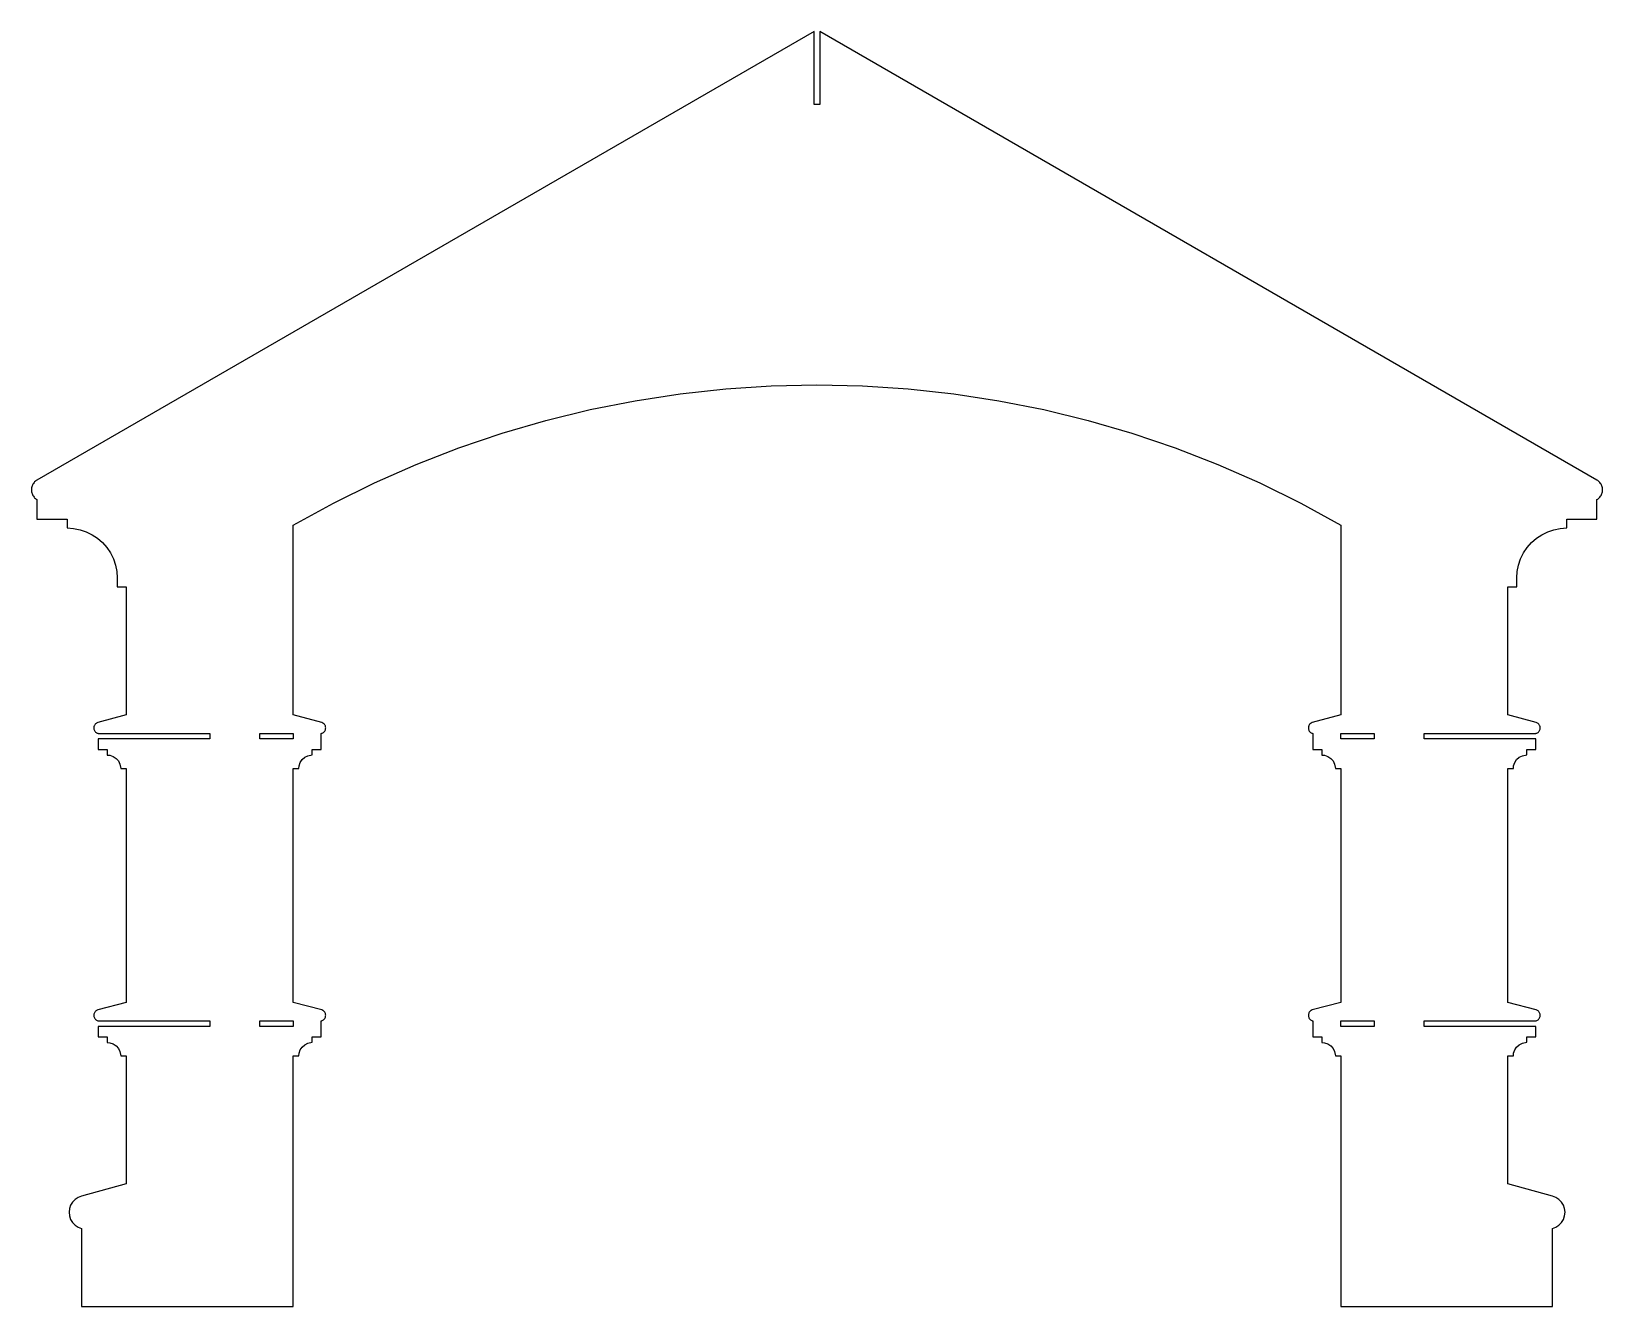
# Model space of a CAD drawing. Header units: millimetres. Extents: x 61617 to 63027, y 36136 to 37280.
import ezdxf

# ---------------------------------------------------------------- set-up
doc = ezdxf.new("R2010")
doc.units = ezdxf.units.MM
doc.layers.add('Layer3', color=31, linetype='Continuous')

msp = doc.modelspace()

# ---------------------------------------------------------------- linework, layer by layer
at = {"layer": 'Layer3'}
for points in [[(62324.1, 37280.3), (62324.1, 37214.6), (62319.1, 37214.6), (62319.1, 37280.3), (61621.6, 36877.6), (61620.9, 36877.1), (61620.2, 36876.5), (61619.5, 36875.9), (61619, 36875.3), (61618.4, 36874.6), (61618, 36873.8), (61617.6, 36873.1), (61617.2, 36872.3), (61617, 36871.4), (61616.8, 36870.6), (61616.7, 36869.7), (61616.6, 36868.8), (61616.7, 36867.9), (61616.8, 36867.1), (61617, 36866.2), (61617.2, 36865.4), (61617.6, 36864.6), (61618, 36863.8), (61618.4, 36863), (61619, 36862.3), (61619.5, 36861.7), (61620.2, 36861.1), (61620.9, 36860.5), (61621.6, 36860.1), (61621.6, 36842.6), (61648.6, 36842.6), (61648.6, 36834.6), (61654.5, 36834.2), (61660.3, 36833), (61665.8, 36831.1), (61671.1, 36828.5), (61676, 36825.3), (61680.4, 36821.4), (61684.3, 36817), (61687.6, 36812.1), (61690.2, 36806.8), (61692.1, 36801.2), (61693.2, 36795.4), (61693.6, 36789.7), (61693.6, 36781.7), (61701.6, 36781.7), (61701.6, 36666.7), (61676.1, 36659.9), (61675.1, 36659.4), (61674.6, 36659.1), (61674.1, 36658.7), (61673.7, 36658.3), (61673.4, 36657.8), (61673.1, 36657.3), (61672.9, 36656.8), (61672.7, 36656.2), (61672.6, 36655.7), (61672.6, 36655.1), (61672.6, 36654.5), (61672.7, 36653.9), (61672.9, 36653.4), (61673.1, 36652.8), (61673.4, 36652.3), (61673.7, 36651.9), (61674.1, 36651.4), (61674.6, 36651.1), (61675.1, 36650.7), (61675.6, 36650.5), (61676.1, 36650.3), (61676.6, 36650.2), (61776.6, 36650.2), (61776.6, 36645.2), (61676.6, 36645.2), (61676.6, 36635.7), (61684.6, 36635.7), (61684.6, 36630.7), (61687, 36630.5), (61690, 36629.5), (61692.6, 36627.7), (61694.7, 36625.4), (61696.1, 36622.5), (61696.8, 36618.7), (61701.6, 36618.7), (61701.6, 36408.7), (61676.1, 36401.9), (61675.1, 36401.4), (61674.6, 36401.1), (61674.1, 36400.7), (61673.7, 36400.3), (61673.4, 36399.8), (61673.1, 36399.3), (61672.9, 36398.8), (61672.7, 36398.2), (61672.6, 36397.7), (61672.6, 36397.1), (61672.6, 36396.5), (61672.7, 36395.9), (61672.9, 36395.4), (61673.1, 36394.8), (61673.4, 36394.3), (61673.7, 36393.9), (61674.1, 36393.4), (61674.6, 36393.1), (61675.1, 36392.7), (61675.6, 36392.5), (61676.1, 36392.3), (61676.6, 36392.2), (61776.6, 36392.2), (61776.6, 36387.2), (61676.6, 36387.2), (61676.6, 36377.7), (61684.6, 36377.7), (61684.6, 36372.7), (61687, 36372.5), (61690, 36371.5), (61692.6, 36369.7), (61694.7, 36367.4), (61696.1, 36364.5), (61696.8, 36360.7), (61701.6, 36360.7), (61701.6, 36245.7), (61661.6, 36234.9), (61658.5, 36233.7), (61655.8, 36231.9), (61653.5, 36229.5), (61651.8, 36226.7), (61650.7, 36223.6), (61650.4, 36220.3), (61650.7, 36217), (61651.8, 36213.9), (61653.5, 36211.1), (61655.8, 36208.7), (61658.5, 36206.9), (61661.6, 36205.7), (61661.6, 36135.7), (61851.6, 36135.7), (61851.6, 36360.7), (61856.6, 36360.7), (61856.8, 36363), (61857.8, 36366), (61859.5, 36368.6), (61861.9, 36370.7), (61864.7, 36372.1), (61868.6, 36372.9), (61868.6, 36377.7), (61876.6, 36377.7), (61876.6, 36392.2), (61877.1, 36392.3), (61877.6, 36392.5), (61878.2, 36392.7), (61878.7, 36393.1), (61879.1, 36393.4), (61879.5, 36393.9), (61879.8, 36394.3), (61880.1, 36394.8), (61880.4, 36395.4), (61880.5, 36395.9), (61880.6, 36396.5), (61880.7, 36397.1), (61880.6, 36397.7), (61880.5, 36398.2), (61880.4, 36398.8), (61880.1, 36399.3), (61879.8, 36399.8), (61879.5, 36400.3), (61879.1, 36400.7), (61878.7, 36401.1), (61878.2, 36401.4), (61877.1, 36401.9), (61851.6, 36408.7), (61851.6, 36618.7), (61856.6, 36618.7), (61856.8, 36621), (61857.8, 36624), (61859.5, 36626.6), (61861.9, 36628.7), (61864.7, 36630.1), (61868.6, 36630.9), (61868.6, 36635.7), (61876.6, 36635.7), (61876.6, 36650.2), (61877.1, 36650.3), (61877.6, 36650.5), (61878.2, 36650.7), (61878.7, 36651.1), (61879.1, 36651.4), (61879.5, 36651.9), (61879.8, 36652.3), (61880.1, 36652.8), (61880.4, 36653.4), (61880.5, 36653.9), (61880.6, 36654.5), (61880.7, 36655.1), (61880.6, 36655.7), (61880.5, 36656.2), (61880.4, 36656.8), (61880.1, 36657.3), (61879.8, 36657.8), (61879.5, 36658.3), (61879.1, 36658.7), (61878.7, 36659.1), (61878.2, 36659.4), (61877.1, 36659.9), (61851.6, 36666.7), (61851.6, 36837.1), (61887.6, 36856.9), (61924.4, 36875), (61961.9, 36891.5), (62000.1, 36906.4), (62039, 36919.6), (62078.3, 36931.1), (62118.2, 36940.8), (62158.4, 36948.8), (62198.9, 36955), (62239.7, 36959.5), (62280.6, 36962.2), (62321.6, 36963.1), (62362.6, 36962.2), (62403.5, 36959.5), (62444.3, 36955), (62484.8, 36948.8), (62525.1, 36940.8), (62564.9, 36931.1), (62604.3, 36919.6), (62643.1, 36906.4), (62681.3, 36891.5), (62718.9, 36875), (62755.7, 36856.9), (62791.6, 36837.1), (62791.6, 36666.7), (62766.1, 36659.9), (62765.1, 36659.4), (62764.6, 36659.1), (62764.1, 36658.7), (62763.7, 36658.3), (62763.4, 36657.8), (62763.1, 36657.3), (62762.9, 36656.8), (62762.7, 36656.2), (62762.6, 36655.7), (62762.6, 36655.1), (62762.6, 36654.5), (62762.7, 36653.9), (62762.9, 36653.4), (62763.1, 36652.8), (62763.4, 36652.3), (62763.7, 36651.9), (62764.1, 36651.4), (62764.6, 36651.1), (62765.1, 36650.7), (62765.6, 36650.5), (62766.1, 36650.3), (62766.6, 36650.2), (62766.6, 36635.7), (62774.6, 36635.7), (62774.6, 36630.7), (62777, 36630.5), (62780, 36629.5), (62782.6, 36627.7), (62784.7, 36625.4), (62786.1, 36622.5), (62786.8, 36618.7), (62791.6, 36618.7), (62791.6, 36408.7), (62766.1, 36401.9), (62765.1, 36401.4), (62764.6, 36401.1), (62764.1, 36400.7), (62763.7, 36400.3), (62763.4, 36399.8), (62763.1, 36399.3), (62762.9, 36398.8), (62762.7, 36398.2), (62762.6, 36397.7), (62762.6, 36397.1), (62762.6, 36396.5), (62762.7, 36395.9), (62762.9, 36395.4), (62763.1, 36394.8), (62763.4, 36394.3), (62763.7, 36393.9), (62764.1, 36393.4), (62764.6, 36393.1), (62765.1, 36392.7), (62765.6, 36392.5), (62766.1, 36392.3), (62766.6, 36392.2), (62766.6, 36377.7), (62774.6, 36377.7), (62774.6, 36372.7), (62777, 36372.5), (62780, 36371.5), (62782.6, 36369.7), (62784.7, 36367.4), (62786.1, 36364.5), (62786.8, 36360.7), (62791.6, 36360.7), (62791.6, 36135.7), (62981.6, 36135.7), (62981.6, 36205.7), (62984.7, 36206.9), (62987.4, 36208.7), (62989.7, 36211.1), (62991.4, 36213.9), (62992.5, 36217), (62992.9, 36220.3), (62992.5, 36223.6), (62991.4, 36226.7), (62989.7, 36229.5), (62987.4, 36231.9), (62984.7, 36233.7), (62981.6, 36234.9), (62941.6, 36245.7), (62941.6, 36360.7), (62946.6, 36360.7), (62946.8, 36363), (62947.8, 36366), (62949.5, 36368.6), (62951.9, 36370.7), (62954.7, 36372.1), (62958.6, 36372.9), (62958.6, 36377.7), (62966.6, 36377.7), (62966.6, 36387.2), (62866.6, 36387.2), (62866.6, 36392.2), (62966.6, 36392.2), (62967.1, 36392.3), (62967.6, 36392.5), (62968.2, 36392.7), (62968.7, 36393.1), (62969.1, 36393.4), (62969.5, 36393.9), (62969.8, 36394.3), (62970.1, 36394.8), (62970.4, 36395.4), (62970.5, 36395.9), (62970.6, 36396.5), (62970.7, 36397.1), (62970.6, 36397.7), (62970.5, 36398.2), (62970.4, 36398.8), (62970.1, 36399.3), (62969.8, 36399.8), (62969.5, 36400.3), (62969.1, 36400.7), (62968.7, 36401.1), (62968.2, 36401.4), (62967.1, 36401.9), (62941.6, 36408.7), (62941.6, 36618.7), (62946.6, 36618.7), (62946.8, 36621), (62947.8, 36624), (62949.5, 36626.6), (62951.9, 36628.7), (62954.7, 36630.1), (62958.6, 36630.9), (62958.6, 36635.7), (62966.6, 36635.7), (62966.6, 36645.2), (62866.6, 36645.2), (62866.6, 36650.2), (62966.6, 36650.2), (62967.1, 36650.3), (62967.6, 36650.5), (62968.2, 36650.7), (62968.7, 36651.1), (62969.1, 36651.4), (62969.5, 36651.9), (62969.8, 36652.3), (62970.1, 36652.8), (62970.4, 36653.4), (62970.5, 36653.9), (62970.6, 36654.5), (62970.7, 36655.1), (62970.6, 36655.7), (62970.5, 36656.2), (62970.4, 36656.8), (62970.1, 36657.3), (62969.8, 36657.8), (62969.5, 36658.3), (62969.1, 36658.7), (62968.7, 36659.1), (62968.2, 36659.4), (62967.1, 36659.9), (62941.6, 36666.7), (62941.6, 36781.7), (62949.6, 36781.7), (62949.6, 36789.6), (62949.6, 36789.7), (62950, 36795.4), (62951.2, 36801.2), (62953, 36806.8), (62955.6, 36812.1), (62958.9, 36817), (62962.8, 36821.4), (62967.2, 36825.3), (62972.1, 36828.5), (62977.4, 36831.1), (62983, 36833), (62988.6, 36834.2), (62988.7, 36834.2), (62994.6, 36834.6), (62994.6, 36842.6), (63021.6, 36842.6), (63021.6, 36860.1), (63022.4, 36860.5), (63023, 36861.1), (63023.7, 36861.7), (63024.3, 36862.3), (63024.8, 36863), (63025.3, 36863.8), (63025.7, 36864.6), (63026, 36865.4), (63026.3, 36866.2), (63026.5, 36867.1), (63026.6, 36867.9), (63026.6, 36868.8), (63026.6, 36869.7), (63026.5, 36870.6), (63026.3, 36871.4), (63026, 36872.3), (63025.7, 36873.1), (63025.3, 36873.8), (63024.8, 36874.6), (63024.3, 36875.3), (63023.7, 36875.9), (63023, 36876.5), (63022.4, 36877.1), (63021.6, 36877.6)], [(61851.6, 36650.2), (61851.6, 36645.2), (61821.6, 36645.2), (61821.6, 36650.2)], [(62791.6, 36650.2), (62821.6, 36650.2), (62821.6, 36645.2), (62791.6, 36645.2)], [(61851.6, 36392.2), (61851.6, 36387.2), (61821.6, 36387.2), (61821.6, 36392.2)], [(62791.6, 36392.2), (62821.6, 36392.2), (62821.6, 36387.2), (62791.6, 36387.2)]]:
    msp.add_lwpolyline(points, close=True, dxfattribs=at)

doc.saveas('drawing.dxf')
